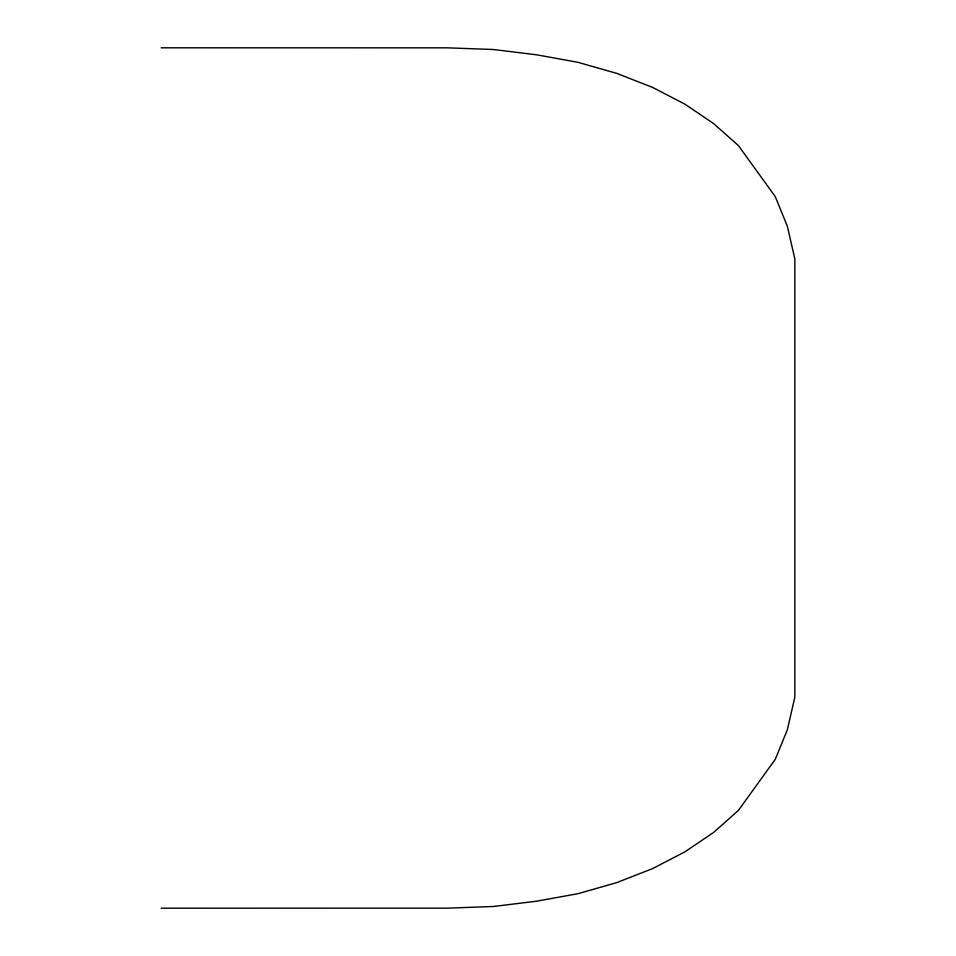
<?xml version="1.0" encoding="UTF-8"?>
<svg xmlns="http://www.w3.org/2000/svg" width="956" height="956" viewBox="0 0 956 956"><rect width="100%" height="100%" fill="white"/><g stroke="black" fill="none" stroke-linecap="round" stroke-linejoin="round"><path stroke-width="1.43" d="M161.17 47.8L447.719 47.848L493.38 49.509L536.627 54.803L577.974 62.319L616.728 73.373L652.542 87.378L684.974 104.192L713.69 123.635L738.402 145.575L775.304 196.685L787.326 226.19L794.83 258.801L794.83 697.199L787.326 729.81L775.304 759.315L738.402 810.425L713.69 832.365L684.974 851.808L652.542 868.622L616.728 882.627L577.974 893.681L536.627 901.197L493.38 906.491L447.719 908.152L161.17 908.2"/></g></svg>
